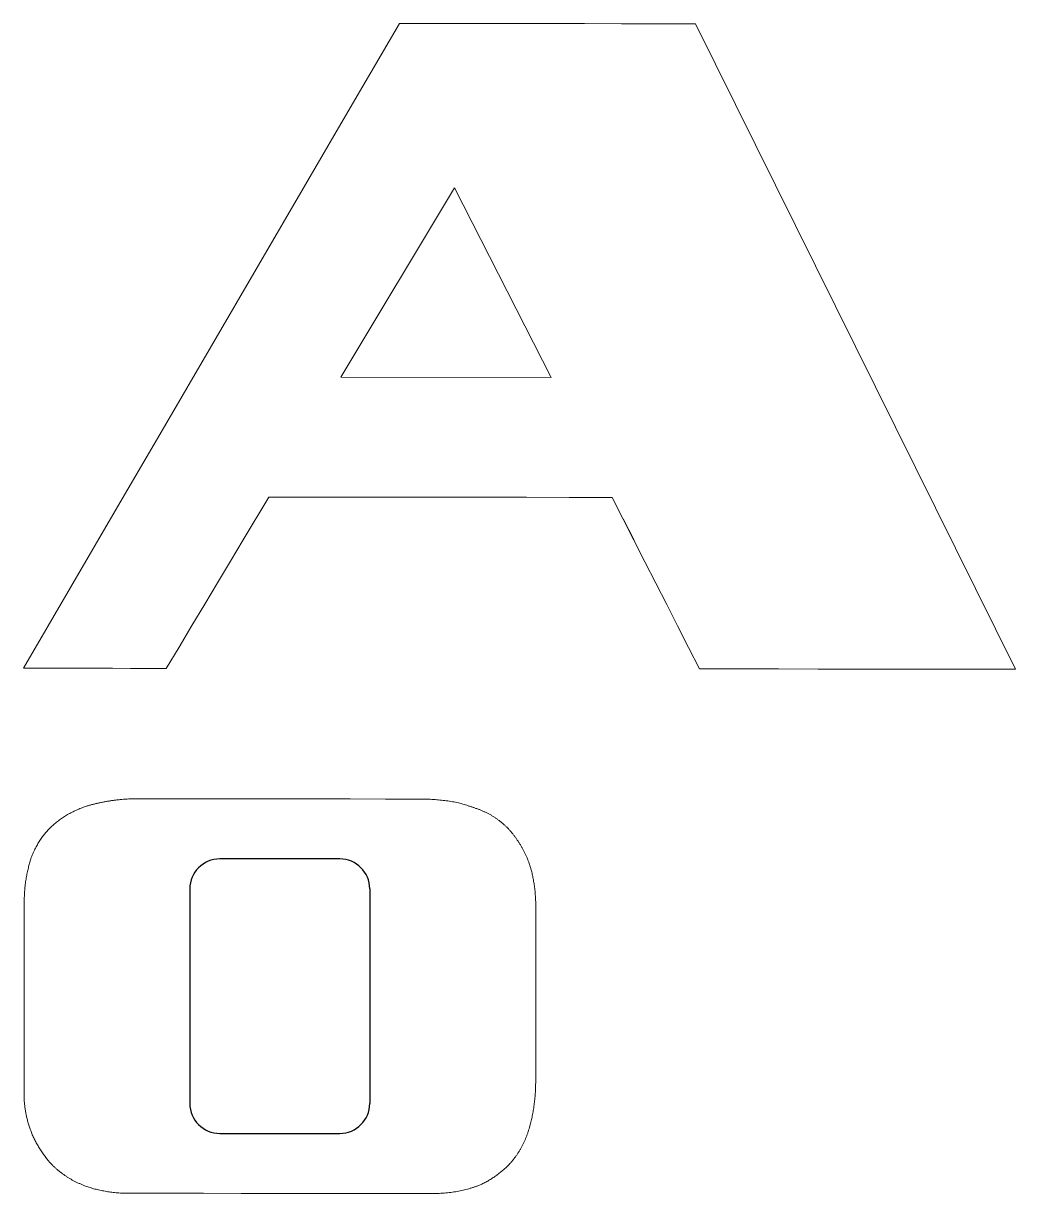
# Model space of a CAD drawing. Header units: millimetres. Extents: x -60 to 270204, y -80695 to 4986.
# Drawn here: x 1004.13 to 1042.15, y 709.09 to 753.92 of the extents above; entities that cross this region are included whole.
import ezdxf

# ---------------------------------------------------------------- set-up
doc = ezdxf.new("R2010")
doc.units = ezdxf.units.MM
doc.layers.add('\\M+3B7B9\\M+3C0CC\\M+3BEEE 1', color=7, linetype='Continuous')

msp = doc.modelspace()

# ---------------------------------------------------------------- linework, layer by layer
for p, q in [((1016.254, 721.91), (1011.659, 721.91)), ((1010.51, 720.761), (1010.51, 712.542)), ((1017.403, 720.761), (1017.403, 712.542)), ((1011.659, 711.393), (1016.254, 711.393))]:
    msp.add_line(p, q)
for centre, start, end in [((1011.659, 720.761), 90, 180), ((1016.254, 720.761), 0, 90), ((1011.659, 712.542), 180, 270), ((1016.254, 712.542), 270, 0)]:
    msp.add_arc(centre, 1.149, start, end)
at = {"layer": '\\M+3B7B9\\M+3C0CC\\M+3BEEE 1', "lineweight": 0}
for p, q in [((1018.541, 753.918), (1016.74, 750.831)), ((1019.958, 753.916), (1018.541, 753.918)), ((1021.376, 753.914), (1019.958, 753.916)), ((1022.793, 753.912), (1021.376, 753.914)), ((1024.21, 753.91), (1022.793, 753.912)), ((1025.628, 753.908), (1024.21, 753.91)), ((1027.045, 753.907), (1025.628, 753.908)), ((1028.462, 753.905), (1027.045, 753.907)), ((1029.88, 753.903), (1028.462, 753.905)), ((1031.413, 750.812), (1029.88, 753.903)), ((1016.74, 750.831), (1014.94, 747.743)), ((1032.947, 747.72), (1031.413, 750.812)), ((1014.94, 747.743), (1013.139, 744.656)), ((1016.3, 740.366), (1020.655, 747.624)), ((1020.655, 747.624), (1024.355, 740.356)), ((1034.481, 744.629), (1032.947, 747.72)), ((1013.139, 744.656), (1011.338, 741.569)), ((1036.016, 741.538), (1034.481, 744.629)), ((1011.338, 741.569), (1009.537, 738.481)), ((1037.55, 738.447), (1036.016, 741.538)), ((1016.3, 740.366), (1024.355, 740.356)), ((1009.537, 738.481), (1007.736, 735.394)), ((1039.083, 735.356), (1037.55, 738.447)), ((1012.559, 734.132), (1013.544, 735.773)), ((1013.544, 735.773), (1015.188, 735.771)), ((1015.188, 735.771), (1016.832, 735.77)), ((1016.832, 735.77), (1018.476, 735.768)), ((1018.476, 735.768), (1020.12, 735.766)), ((1020.12, 735.766), (1021.764, 735.764)), ((1021.764, 735.764), (1023.408, 735.762)), ((1023.408, 735.762), (1025.052, 735.76)), ((1025.052, 735.76), (1026.697, 735.759)), ((1026.697, 735.759), (1027.949, 733.295)), ((1007.736, 735.394), (1005.935, 732.307)), ((1040.617, 732.265), (1039.083, 735.356)), ((1027.114, 734.938), (1027.532, 734.117)), ((1012.067, 733.311), (1012.559, 734.132)), ((1011.575, 732.491), (1012.067, 733.311)), ((1027.949, 733.295), (1028.367, 732.474)), ((1005.935, 732.307), (1004.134, 729.219)), ((1011.083, 731.67), (1011.575, 732.491)), ((1028.367, 732.474), (1028.785, 731.654)), ((1042.151, 729.174), (1040.617, 732.265)), ((1010.591, 730.849), (1011.083, 731.67)), ((1028.785, 731.654), (1029.203, 730.833)), ((1010.098, 730.028), (1010.591, 730.849)), ((1029.203, 730.833), (1029.62, 730.012)), ((1009.606, 729.208), (1010.098, 730.028)), ((1029.62, 730.012), (1030.038, 729.191)), ((1004.134, 729.219), (1004.818, 729.218)), ((1004.818, 729.218), (1005.502, 729.217)), ((1005.502, 729.217), (1006.186, 729.216)), ((1006.186, 729.216), (1006.87, 729.214)), ((1006.87, 729.214), (1007.554, 729.212)), ((1007.554, 729.212), (1008.238, 729.211)), ((1008.238, 729.211), (1008.922, 729.209)), ((1008.922, 729.209), (1009.606, 729.208)), ((1030.038, 729.191), (1031.553, 729.189)), ((1031.553, 729.189), (1033.066, 729.186)), ((1033.066, 729.186), (1034.58, 729.184)), ((1034.58, 729.184), (1036.095, 729.182)), ((1036.095, 729.182), (1037.609, 729.18)), ((1037.609, 729.18), (1039.123, 729.178)), ((1039.123, 729.178), (1040.637, 729.176)), ((1040.637, 729.176), (1042.151, 729.174))]:
    msp.add_line(p, q, dxfattribs=at)
for points in [[(1006.884, 724.02), (1006.843, 724.01), (1006.803, 724), (1006.762, 723.989)], [(1007.007, 724.048), (1006.966, 724.039), (1006.925, 724.03), (1006.884, 724.02)], [(1007.131, 724.075), (1007.09, 724.067), (1007.048, 724.058), (1007.007, 724.048)], [(1007.515, 724.143), (1007.471, 724.136), (1007.428, 724.129), (1007.385, 724.122)], [(1007.646, 724.16), (1007.602, 724.155), (1007.559, 724.149), (1007.515, 724.143)], [(1007.777, 724.175), (1007.733, 724.171), (1007.689, 724.166), (1007.646, 724.16)], [(1007.908, 724.188), (1007.864, 724.184), (1007.821, 724.18), (1007.777, 724.175)], [(1008.038, 724.198), (1007.995, 724.195), (1007.951, 724.192), (1007.908, 724.188)], [(1008.429, 724.212), (1008.386, 724.212), (1008.342, 724.211), (1008.299, 724.21)], [(1008.558, 724.212), (1008.515, 724.213), (1008.472, 724.213), (1008.429, 724.212)], [(1009.907, 724.211), (1009.907, 724.211), (1008.558, 724.212), (1008.558, 724.212)], [(1011.257, 724.21), (1011.257, 724.21), (1009.907, 724.211), (1009.907, 724.211)], [(1012.607, 724.209), (1012.607, 724.209), (1011.257, 724.21), (1011.257, 724.21)], [(1013.957, 724.208), (1013.957, 724.208), (1012.607, 724.209), (1012.607, 724.209)], [(1015.307, 724.207), (1015.307, 724.207), (1013.957, 724.208), (1013.957, 724.208)], [(1016.656, 724.206), (1016.656, 724.206), (1015.307, 724.207), (1015.307, 724.207)], [(1018.006, 724.205), (1018.006, 724.205), (1016.656, 724.206), (1016.656, 724.206)], [(1019.356, 724.204), (1019.356, 724.204), (1018.006, 724.205), (1018.006, 724.205)], [(1019.725, 724.194), (1019.684, 724.196), (1019.644, 724.198), (1019.603, 724.2)], [(1019.847, 724.187), (1019.806, 724.189), (1019.766, 724.192), (1019.725, 724.194)], [(1019.969, 724.177), (1019.928, 724.181), (1019.888, 724.184), (1019.847, 724.187)], [(1020.091, 724.166), (1020.05, 724.17), (1020.01, 724.174), (1019.969, 724.177)], [(1020.458, 724.121), (1020.418, 724.127), (1020.379, 724.132), (1020.338, 724.137)], [(1020.576, 724.102), (1020.537, 724.109), (1020.498, 724.115), (1020.458, 724.121)], [(1020.69, 724.08), (1020.652, 724.088), (1020.614, 724.095), (1020.576, 724.102)], [(1021.022, 723.997), (1020.986, 724.008), (1020.95, 724.018), (1020.913, 724.028)], [(1021.128, 723.963), (1021.093, 723.975), (1021.058, 723.986), (1021.022, 723.997)], [(1005.747, 723.56), (1005.721, 723.544), (1005.695, 723.527), (1005.668, 723.509)], [(1005.827, 723.609), (1005.801, 723.594), (1005.774, 723.577), (1005.747, 723.56)], [(1005.913, 723.655), (1005.884, 723.64), (1005.856, 723.625), (1005.827, 723.609)], [(1005.999, 723.699), (1005.97, 723.685), (1005.941, 723.67), (1005.913, 723.655)], [(1006.085, 723.74), (1006.056, 723.727), (1006.027, 723.713), (1005.999, 723.699)], [(1006.171, 723.78), (1006.142, 723.767), (1006.113, 723.754), (1006.085, 723.74)], [(1006.258, 723.818), (1006.229, 723.805), (1006.2, 723.793), (1006.171, 723.78)], [(1006.521, 723.923), (1006.492, 723.912), (1006.462, 723.901), (1006.433, 723.889)], [(1006.641, 723.957), (1006.601, 723.946), (1006.561, 723.935), (1006.521, 723.923)], [(1006.762, 723.989), (1006.722, 723.979), (1006.681, 723.968), (1006.641, 723.957)], [(1021.233, 723.926), (1021.198, 723.939), (1021.163, 723.951), (1021.128, 723.963)], [(1021.342, 723.893), (1021.306, 723.905), (1021.269, 723.916), (1021.233, 723.926)], [(1021.659, 723.776), (1021.624, 723.79), (1021.59, 723.804), (1021.554, 723.818)], [(1021.761, 723.731), (1021.727, 723.746), (1021.693, 723.761), (1021.659, 723.776)], [(1022.064, 723.581), (1022.031, 723.599), (1021.997, 723.617), (1021.964, 723.634)], [(1022.159, 723.522), (1022.128, 723.543), (1022.096, 723.562), (1022.064, 723.581)], [(1005.163, 723.104), (1005.143, 723.084), (1005.122, 723.064), (1005.102, 723.043)], [(1005.226, 723.163), (1005.205, 723.144), (1005.184, 723.124), (1005.163, 723.104)], [(1005.44, 723.343), (1005.415, 723.324), (1005.391, 723.304), (1005.366, 723.285)], [(1005.668, 723.509), (1005.642, 723.492), (1005.616, 723.474), (1005.591, 723.456)], [(1022.427, 723.327), (1022.399, 723.35), (1022.369, 723.373), (1022.34, 723.395)], [(1022.513, 723.255), (1022.485, 723.28), (1022.456, 723.304), (1022.427, 723.327)], [(1022.595, 723.181), (1022.568, 723.206), (1022.54, 723.231), (1022.513, 723.255)], [(1022.677, 723.103), (1022.65, 723.129), (1022.623, 723.155), (1022.595, 723.181)], [(1022.756, 723.022), (1022.73, 723.049), (1022.703, 723.076), (1022.677, 723.103)], [(1004.818, 722.695), (1004.8, 722.67), (1004.783, 722.644), (1004.765, 722.618)], [(1004.872, 722.77), (1004.854, 722.745), (1004.836, 722.721), (1004.818, 722.695)], [(1004.928, 722.842), (1004.909, 722.818), (1004.891, 722.794), (1004.872, 722.77)], [(1004.985, 722.911), (1004.966, 722.888), (1004.947, 722.865), (1004.928, 722.842)], [(1005.043, 722.978), (1005.023, 722.956), (1005.004, 722.934), (1004.985, 722.911)], [(1005.102, 723.043), (1005.082, 723.022), (1005.062, 723), (1005.043, 722.978)], [(1022.821, 722.945), (1022.8, 722.971), (1022.778, 722.997), (1022.756, 723.022)], [(1022.886, 722.866), (1022.865, 722.893), (1022.843, 722.919), (1022.821, 722.945)], [(1022.949, 722.784), (1022.928, 722.812), (1022.907, 722.839), (1022.886, 722.866)], [(1023.011, 722.699), (1022.991, 722.728), (1022.97, 722.756), (1022.949, 722.784)], [(1023.072, 722.611), (1023.052, 722.641), (1023.032, 722.671), (1023.011, 722.699)], [(1023.244, 722.329), (1023.226, 722.362), (1023.207, 722.394), (1023.189, 722.426)], [(1023.299, 722.231), (1023.282, 722.265), (1023.263, 722.297), (1023.244, 722.329)], [(1023.352, 722.13), (1023.335, 722.165), (1023.318, 722.198), (1023.299, 722.231)], [(1004.419, 721.914), (1004.411, 721.886), (1004.402, 721.858), (1004.393, 721.83)], [(1004.456, 722.01), (1004.443, 721.978), (1004.431, 721.946), (1004.419, 721.914)], [(1023.4, 722.026), (1023.384, 722.062), (1023.368, 722.096), (1023.352, 722.13)], [(1023.527, 721.693), (1023.514, 721.732), (1023.501, 721.77), (1023.487, 721.808)], [(1023.565, 721.576), (1023.553, 721.615), (1023.54, 721.654), (1023.527, 721.693)], [(1023.601, 721.455), (1023.589, 721.496), (1023.577, 721.536), (1023.565, 721.576)], [(1023.622, 721.37), (1023.615, 721.399), (1023.608, 721.427), (1023.601, 721.455)], [(1023.641, 721.284), (1023.635, 721.313), (1023.628, 721.342), (1023.622, 721.37)], [(1004.244, 721.186), (1004.238, 721.152), (1004.232, 721.118), (1004.227, 721.084)], [(1004.263, 721.283), (1004.256, 721.251), (1004.25, 721.218), (1004.244, 721.186)], [(1023.659, 721.195), (1023.653, 721.225), (1023.647, 721.255), (1023.641, 721.284)], [(1004.17, 720.43), (1004.168, 720.392), (1004.168, 720.353), (1004.167, 720.313)], [(1023.741, 720.63), (1023.738, 720.662), (1023.736, 720.695), (1023.733, 720.727)], [(1023.748, 720.53), (1023.746, 720.563), (1023.743, 720.597), (1023.741, 720.63)], [(1023.755, 720.428), (1023.753, 720.462), (1023.75, 720.496), (1023.748, 720.53)], [(1004.167, 720.313), (1004.167, 720.313), (1004.166, 719.38), (1004.166, 719.38)], [(1023.77, 720.001), (1023.77, 720.038), (1023.77, 720.075), (1023.768, 720.111)], [(1023.771, 719.891), (1023.771, 719.928), (1023.771, 719.965), (1023.77, 720.001)], [(1023.77, 719.078), (1023.77, 719.078), (1023.771, 719.891), (1023.771, 719.891)], [(1004.166, 719.38), (1004.166, 719.38), (1004.166, 718.446), (1004.166, 718.446)], [(1023.769, 718.265), (1023.769, 718.265), (1023.77, 719.078), (1023.77, 719.078)], [(1004.166, 718.446), (1004.166, 718.446), (1004.165, 717.512), (1004.165, 717.512)], [(1023.768, 717.453), (1023.768, 717.453), (1023.769, 718.265), (1023.769, 718.265)], [(1004.165, 717.512), (1004.165, 717.512), (1004.164, 716.579), (1004.164, 716.579)], [(1023.767, 716.64), (1023.767, 716.64), (1023.768, 717.453), (1023.768, 717.453)], [(1004.164, 716.579), (1004.164, 716.579), (1004.164, 715.645), (1004.164, 715.645)], [(1023.766, 715.827), (1023.766, 715.827), (1023.767, 716.64), (1023.767, 716.64)], [(1004.164, 715.645), (1004.164, 715.645), (1004.163, 714.711), (1004.163, 714.711)], [(1023.765, 715.014), (1023.765, 715.014), (1023.766, 715.827), (1023.766, 715.827)], [(1004.163, 714.711), (1004.163, 714.711), (1004.162, 713.777), (1004.162, 713.777)], [(1023.764, 714.201), (1023.764, 714.201), (1023.765, 715.014), (1023.765, 715.014)], [(1023.763, 713.388), (1023.763, 713.388), (1023.764, 714.201), (1023.764, 714.201)], [(1004.162, 713.777), (1004.162, 713.777), (1004.162, 712.843), (1004.162, 712.843)], [(1023.759, 713.15), (1023.76, 713.189), (1023.761, 713.229), (1023.762, 713.269)], [(1023.762, 713.269), (1023.763, 713.308), (1023.763, 713.348), (1023.763, 713.388)], [(1004.162, 712.843), (1004.162, 712.819), (1004.162, 712.793), (1004.162, 712.768)], [(1023.753, 713.035), (1023.755, 713.073), (1023.757, 713.111), (1023.759, 713.15)], [(1004.162, 712.768), (1004.163, 712.743), (1004.164, 712.718), (1004.166, 712.693)], [(1004.166, 712.693), (1004.167, 712.668), (1004.168, 712.643), (1004.17, 712.617)], [(1004.194, 712.387), (1004.198, 712.361), (1004.201, 712.336), (1004.205, 712.31)], [(1023.702, 712.487), (1023.707, 712.522), (1023.711, 712.557), (1023.715, 712.592)], [(1023.715, 712.592), (1023.719, 712.627), (1023.723, 712.663), (1023.727, 712.699)], [(1004.205, 712.31), (1004.208, 712.283), (1004.212, 712.257), (1004.216, 712.23)], [(1004.216, 712.23), (1004.221, 712.204), (1004.226, 712.178), (1004.232, 712.151)], [(1004.232, 712.151), (1004.237, 712.125), (1004.242, 712.099), (1004.248, 712.072)], [(1004.248, 712.072), (1004.254, 712.046), (1004.26, 712.019), (1004.267, 711.992)], [(1004.267, 711.992), (1004.273, 711.966), (1004.28, 711.939), (1004.287, 711.912)], [(1004.287, 711.912), (1004.293, 711.886), (1004.301, 711.859), (1004.308, 711.832)], [(1023.654, 712.172), (1023.66, 712.207), (1023.666, 712.241), (1023.672, 712.276)], [(1004.308, 711.832), (1004.316, 711.805), (1004.324, 711.779), (1004.332, 711.752)], [(1004.332, 711.752), (1004.34, 711.725), (1004.348, 711.699), (1004.357, 711.672)], [(1004.357, 711.672), (1004.366, 711.645), (1004.375, 711.619), (1004.384, 711.592)], [(1004.384, 711.592), (1004.393, 711.565), (1004.403, 711.537), (1004.413, 711.51)], [(1004.413, 711.51), (1004.423, 711.482), (1004.433, 711.455), (1004.443, 711.428)], [(1023.476, 711.461), (1023.487, 711.497), (1023.498, 711.533), (1023.508, 711.57)], [(1023.508, 711.57), (1023.518, 711.607), (1023.527, 711.644), (1023.535, 711.681)], [(1023.535, 711.681), (1023.545, 711.713), (1023.554, 711.744), (1023.563, 711.776)], [(1004.443, 711.428), (1004.454, 711.4), (1004.465, 711.373), (1004.476, 711.346)], [(1004.476, 711.346), (1004.487, 711.319), (1004.499, 711.292), (1004.511, 711.266)], [(1004.511, 711.266), (1004.523, 711.239), (1004.536, 711.212), (1004.548, 711.186)], [(1004.548, 711.186), (1004.561, 711.16), (1004.574, 711.134), (1004.588, 711.108)], [(1004.588, 711.108), (1004.601, 711.081), (1004.614, 711.055), (1004.629, 711.029)], [(1004.629, 711.029), (1004.643, 711.003), (1004.657, 710.977), (1004.672, 710.952)], [(1023.356, 711.144), (1023.371, 711.178), (1023.386, 711.212), (1023.4, 711.247)], [(1004.672, 710.952), (1004.687, 710.926), (1004.702, 710.901), (1004.718, 710.875)], [(1004.718, 710.875), (1004.733, 710.85), (1004.749, 710.825), (1004.765, 710.8)], [(1004.765, 710.8), (1004.781, 710.775), (1004.797, 710.75), (1004.813, 710.725)], [(1004.813, 710.725), (1004.829, 710.7), (1004.846, 710.676), (1004.863, 710.652)], [(1004.863, 710.652), (1004.879, 710.627), (1004.896, 710.603), (1004.913, 710.579)], [(1022.973, 710.479), (1022.994, 710.507), (1023.015, 710.536), (1023.035, 710.566)], [(1023.153, 710.749), (1023.172, 710.78), (1023.19, 710.812), (1023.208, 710.844)], [(1023.208, 710.844), (1023.226, 710.877), (1023.243, 710.909), (1023.26, 710.942)], [(1005.017, 710.439), (1005.034, 710.416), (1005.052, 710.393), (1005.07, 710.371)], [(1005.07, 710.371), (1005.093, 710.344), (1005.116, 710.318), (1005.139, 710.292)], [(1005.287, 710.139), (1005.313, 710.115), (1005.339, 710.091), (1005.365, 710.067)], [(1022.587, 710.051), (1022.627, 710.088), (1022.667, 710.126), (1022.706, 710.166)], [(1022.706, 710.166), (1022.73, 710.189), (1022.752, 710.213), (1022.775, 710.238)], [(1022.775, 710.238), (1022.798, 710.263), (1022.821, 710.289), (1022.843, 710.315)], [(1022.843, 710.315), (1022.865, 710.341), (1022.887, 710.368), (1022.909, 710.395)], [(1022.909, 710.395), (1022.93, 710.422), (1022.952, 710.45), (1022.973, 710.479)], [(1005.365, 710.067), (1005.392, 710.042), (1005.419, 710.019), (1005.446, 709.996)], [(1005.615, 709.862), (1005.644, 709.841), (1005.674, 709.82), (1005.704, 709.799)], [(1005.704, 709.799), (1005.733, 709.778), (1005.763, 709.758), (1005.793, 709.738)], [(1005.793, 709.738), (1005.824, 709.718), (1005.855, 709.699), (1005.887, 709.68)], [(1005.887, 709.68), (1005.918, 709.66), (1005.95, 709.642), (1005.983, 709.623)], [(1022.202, 709.745), (1022.247, 709.776), (1022.291, 709.808), (1022.335, 709.841)], [(1022.335, 709.841), (1022.378, 709.874), (1022.421, 709.908), (1022.463, 709.943)], [(1022.463, 709.943), (1022.505, 709.978), (1022.546, 710.014), (1022.587, 710.051)], [(1005.983, 709.623), (1006.016, 709.605), (1006.049, 709.586), (1006.083, 709.569)], [(1006.083, 709.569), (1006.117, 709.552), (1006.151, 709.534), (1006.186, 709.518)], [(1006.398, 709.423), (1006.435, 709.408), (1006.471, 709.393), (1006.508, 709.379)], [(1006.508, 709.379), (1006.537, 709.369), (1006.567, 709.358), (1006.597, 709.348)], [(1020.865, 709.191), (1020.903, 709.2), (1020.941, 709.209), (1020.979, 709.218)], [(1020.979, 709.218), (1021.017, 709.226), (1021.054, 709.236), (1021.091, 709.245)], [(1021.311, 709.308), (1021.347, 709.319), (1021.383, 709.331), (1021.418, 709.343)], [(1021.418, 709.343), (1021.454, 709.355), (1021.49, 709.367), (1021.525, 709.379)], [(1021.525, 709.379), (1021.56, 709.392), (1021.595, 709.405), (1021.63, 709.419)], [(1021.63, 709.419), (1021.681, 709.442), (1021.731, 709.467), (1021.78, 709.492)], [(1007.164, 709.198), (1007.197, 709.192), (1007.231, 709.186), (1007.265, 709.18)], [(1007.265, 709.18), (1007.299, 709.174), (1007.333, 709.168), (1007.367, 709.162)], [(1007.367, 709.162), (1007.402, 709.156), (1007.436, 709.151), (1007.471, 709.146)], [(1007.471, 709.146), (1007.507, 709.141), (1007.542, 709.136), (1007.577, 709.132)], [(1007.577, 709.132), (1007.613, 709.128), (1007.649, 709.124), (1007.686, 709.121)], [(1007.686, 709.121), (1007.722, 709.117), (1007.759, 709.114), (1007.795, 709.112)], [(1008.021, 709.102), (1008.058, 709.102), (1008.097, 709.102), (1008.135, 709.102)], [(1008.135, 709.102), (1008.135, 709.102), (1009.583, 709.1), (1009.583, 709.1)], [(1009.583, 709.1), (1009.583, 709.1), (1011.031, 709.099), (1011.031, 709.099)], [(1011.031, 709.099), (1011.031, 709.099), (1012.48, 709.097), (1012.48, 709.097)], [(1012.48, 709.097), (1012.48, 709.097), (1013.928, 709.095), (1013.928, 709.095)], [(1013.928, 709.095), (1013.928, 709.095), (1015.376, 709.093), (1015.376, 709.093)], [(1015.376, 709.093), (1015.376, 709.093), (1016.824, 709.092), (1016.824, 709.092)], [(1016.824, 709.092), (1016.824, 709.092), (1018.273, 709.09), (1018.273, 709.09)], [(1018.273, 709.09), (1018.273, 709.09), (1019.721, 709.089), (1019.721, 709.089)], [(1019.721, 709.089), (1019.767, 709.089), (1019.813, 709.089), (1019.859, 709.09)], [(1020.127, 709.1), (1020.171, 709.102), (1020.214, 709.105), (1020.257, 709.108)], [(1020.257, 709.108), (1020.299, 709.112), (1020.342, 709.115), (1020.384, 709.119)], [(1020.384, 709.119), (1020.426, 709.123), (1020.467, 709.128), (1020.508, 709.133)], [(1020.508, 709.133), (1020.55, 709.138), (1020.59, 709.144), (1020.63, 709.15)], [(1020.63, 709.15), (1020.67, 709.155), (1020.71, 709.161), (1020.75, 709.168)], [(1020.75, 709.168), (1020.789, 709.176), (1020.827, 709.184), (1020.865, 709.191)]]:
    msp.add_open_spline(points, degree=3, dxfattribs=at)
for points, knots in [([(1007.385, 724.122), (1007.342, 724.115), (1007.3, 724.107), (1007.258, 724.099), (1007.215, 724.092), (1007.173, 724.084), (1007.131, 724.075)], [214, 214, 214, 214, 215, 215, 215, 216, 216, 216, 216]), ([(1008.299, 724.21), (1008.256, 724.209), (1008.213, 724.208), (1008.169, 724.206), (1008.126, 724.204), (1008.082, 724.201), (1008.038, 724.198)], [207, 207, 207, 207, 208, 208, 208, 209, 209, 209, 209]), ([(1019.603, 724.2), (1019.562, 724.201), (1019.521, 724.202), (1019.48, 724.203), (1019.439, 724.204), (1019.397, 724.204), (1019.356, 724.204)], [195, 195, 195, 195, 196, 196, 196, 197, 197, 197, 197]), ([(1020.338, 724.137), (1020.297, 724.143), (1020.255, 724.148), (1020.214, 724.153), (1020.173, 724.157), (1020.132, 724.162), (1020.091, 724.166)], [189, 189, 189, 189, 190, 190, 190, 191, 191, 191, 191]), ([(1020.913, 724.028), (1020.877, 724.038), (1020.84, 724.047), (1020.803, 724.056), (1020.766, 724.064), (1020.728, 724.073), (1020.69, 724.08)], [184, 184, 184, 184, 185, 185, 185, 186, 186, 186, 186]), ([(1006.433, 723.889), (1006.404, 723.878), (1006.375, 723.866), (1006.345, 723.854), (1006.316, 723.842), (1006.287, 723.83), (1006.258, 723.818)], [222, 222, 222, 222, 223, 223, 223, 224, 224, 224, 224]), ([(1021.554, 723.818), (1021.52, 723.831), (1021.484, 723.845), (1021.449, 723.857), (1021.414, 723.869), (1021.378, 723.881), (1021.342, 723.893)], [178, 178, 178, 178, 179, 179, 179, 180, 180, 180, 180]), ([(1021.964, 723.634), (1021.93, 723.651), (1021.897, 723.668), (1021.863, 723.684), (1021.83, 723.7), (1021.795, 723.716), (1021.761, 723.731)], [174, 174, 174, 174, 175, 175, 175, 176, 176, 176, 176]), ([(1005.366, 723.285), (1005.342, 723.264), (1005.319, 723.245), (1005.296, 723.224), (1005.272, 723.204), (1005.249, 723.184), (1005.226, 723.163)], [235, 235, 235, 235, 236, 236, 236, 237, 237, 237, 237]), ([(1005.591, 723.456), (1005.565, 723.438), (1005.539, 723.42), (1005.514, 723.401), (1005.49, 723.382), (1005.464, 723.363), (1005.44, 723.343)], [232, 232, 232, 232, 233, 233, 233, 234, 234, 234, 234]), ([(1022.34, 723.395), (1022.31, 723.418), (1022.281, 723.439), (1022.251, 723.46), (1022.221, 723.481), (1022.19, 723.502), (1022.159, 723.522)], [170, 170, 170, 170, 171, 171, 171, 172, 172, 172, 172]), ([(1004.622, 722.369), (1004.607, 722.341), (1004.593, 722.312), (1004.578, 722.283), (1004.563, 722.254), (1004.549, 722.225), (1004.535, 722.195)], [248, 248, 248, 248, 249, 249, 249, 250, 250, 250, 250]), ([(1004.765, 722.618), (1004.749, 722.592), (1004.733, 722.564), (1004.717, 722.537), (1004.7, 722.51), (1004.684, 722.482), (1004.669, 722.454), (1004.653, 722.426), (1004.638, 722.398), (1004.622, 722.369)], [245, 245, 245, 245, 246, 246, 246, 247, 247, 247, 248, 248, 248, 248]), ([(1023.189, 722.426), (1023.17, 722.458), (1023.151, 722.489), (1023.131, 722.52), (1023.112, 722.551), (1023.092, 722.582), (1023.072, 722.611)], [158, 158, 158, 158, 159, 159, 159, 160, 160, 160, 160]), ([(1004.393, 721.83), (1004.385, 721.801), (1004.377, 721.772), (1004.369, 721.743), (1004.361, 721.714), (1004.353, 721.684), (1004.346, 721.655)], [254, 254, 254, 254, 255, 255, 255, 256, 256, 256, 256]), ([(1004.535, 722.195), (1004.521, 722.164), (1004.507, 722.134), (1004.494, 722.103), (1004.481, 722.073), (1004.468, 722.042), (1004.456, 722.01)], [250, 250, 250, 250, 251, 251, 251, 252, 252, 252, 252]), ([(1023.487, 721.808), (1023.474, 721.845), (1023.46, 721.882), (1023.445, 721.919), (1023.43, 721.955), (1023.415, 721.991), (1023.4, 722.026)], [152, 152, 152, 152, 153, 153, 153, 154, 154, 154, 154]), ([(1004.303, 721.473), (1004.295, 721.441), (1004.289, 721.41), (1004.282, 721.379), (1004.275, 721.347), (1004.269, 721.315), (1004.263, 721.283)], [258, 258, 258, 258, 259, 259, 259, 260, 260, 260, 260]), ([(1004.346, 721.655), (1004.338, 721.625), (1004.331, 721.595), (1004.324, 721.564), (1004.316, 721.534), (1004.309, 721.503), (1004.303, 721.473)], [256, 256, 256, 256, 257, 257, 257, 258, 258, 258, 258]), ([(1004.199, 720.875), (1004.196, 720.839), (1004.192, 720.803), (1004.189, 720.767), (1004.186, 720.731), (1004.183, 720.694), (1004.181, 720.658)], [264, 264, 264, 264, 265, 265, 265, 266, 266, 266, 266]), ([(1004.227, 721.084), (1004.221, 721.05), (1004.217, 721.015), (1004.212, 720.981), (1004.207, 720.946), (1004.203, 720.911), (1004.199, 720.875)], [262, 262, 262, 262, 263, 263, 263, 264, 264, 264, 264]), ([(1023.706, 720.918), (1023.702, 720.95), (1023.697, 720.981), (1023.692, 721.012), (1023.687, 721.043), (1023.681, 721.074), (1023.676, 721.105), (1023.671, 721.135), (1023.665, 721.165), (1023.659, 721.195)], [143, 143, 143, 143, 144, 144, 144, 145, 145, 145, 146, 146, 146, 146]), ([(1023.733, 720.727), (1023.729, 720.76), (1023.725, 720.791), (1023.72, 720.823), (1023.716, 720.856), (1023.711, 720.887), (1023.706, 720.918)], [141, 141, 141, 141, 142, 142, 142, 143, 143, 143, 143]), ([(1004.181, 720.658), (1004.178, 720.62), (1004.176, 720.583), (1004.174, 720.545), (1004.172, 720.507), (1004.171, 720.469), (1004.17, 720.43)], [266, 266, 266, 266, 267, 267, 267, 268, 268, 268, 268]), ([(1023.768, 720.111), (1023.767, 720.147), (1023.767, 720.183), (1023.765, 720.218), (1023.763, 720.254), (1023.762, 720.289), (1023.76, 720.324), (1023.759, 720.359), (1023.757, 720.394), (1023.755, 720.428)], [135, 135, 135, 135, 136, 136, 136, 137, 137, 137, 138, 138, 138, 138]), ([(1023.727, 712.699), (1023.731, 712.735), (1023.734, 712.772), (1023.737, 712.809), (1023.74, 712.846), (1023.743, 712.883), (1023.746, 712.921), (1023.749, 712.958), (1023.751, 712.996), (1023.753, 713.035)], [119, 119, 119, 119, 120, 120, 120, 121, 121, 121, 122, 122, 122, 122]), ([(1004.17, 712.617), (1004.172, 712.592), (1004.174, 712.567), (1004.177, 712.541), (1004.179, 712.515), (1004.182, 712.49), (1004.185, 712.464), (1004.187, 712.439), (1004.191, 712.413), (1004.194, 712.387)], [0, 0, 0, 0, 1, 1, 1, 2, 2, 2, 3, 3, 3, 3]), ([(1023.672, 712.276), (1023.678, 712.31), (1023.683, 712.345), (1023.688, 712.38), (1023.693, 712.416), (1023.698, 712.451), (1023.702, 712.487)], [115, 115, 115, 115, 116, 116, 116, 117, 117, 117, 117]), ([(1023.563, 711.776), (1023.572, 711.808), (1023.58, 711.841), (1023.588, 711.873), (1023.597, 711.905), (1023.605, 711.938), (1023.612, 711.971)], [110, 110, 110, 110, 111, 111, 111, 112, 112, 112, 112]), ([(1023.612, 711.971), (1023.62, 712.004), (1023.627, 712.037), (1023.634, 712.071), (1023.641, 712.105), (1023.648, 712.138), (1023.654, 712.172)], [112, 112, 112, 112, 113, 113, 113, 114, 114, 114, 114]), ([(1023.4, 711.247), (1023.413, 711.282), (1023.427, 711.317), (1023.44, 711.353), (1023.452, 711.389), (1023.465, 711.425), (1023.476, 711.461)], [105, 105, 105, 105, 106, 106, 106, 107, 107, 107, 107]), ([(1023.26, 710.942), (1023.277, 710.975), (1023.293, 711.008), (1023.309, 711.042), (1023.326, 711.075), (1023.341, 711.11), (1023.356, 711.144)], [102, 102, 102, 102, 103, 103, 103, 104, 104, 104, 104]), ([(1004.913, 710.579), (1004.93, 710.555), (1004.947, 710.532), (1004.965, 710.508), (1004.982, 710.485), (1005, 710.462), (1005.017, 710.439)], [26, 26, 26, 26, 27, 27, 27, 28, 28, 28, 28]), ([(1023.035, 710.566), (1023.055, 710.595), (1023.075, 710.625), (1023.095, 710.656), (1023.114, 710.686), (1023.134, 710.717), (1023.153, 710.749)], [98, 98, 98, 98, 99, 99, 99, 100, 100, 100, 100]), ([(1005.139, 710.292), (1005.163, 710.266), (1005.187, 710.24), (1005.212, 710.215), (1005.236, 710.189), (1005.262, 710.164), (1005.287, 710.139)], [30, 30, 30, 30, 31, 31, 31, 32, 32, 32, 32]), ([(1005.446, 709.996), (1005.473, 709.973), (1005.501, 709.95), (1005.53, 709.928), (1005.558, 709.906), (1005.587, 709.884), (1005.615, 709.862)], [34, 34, 34, 34, 35, 35, 35, 36, 36, 36, 36]), ([(1021.78, 709.492), (1021.829, 709.517), (1021.877, 709.543), (1021.925, 709.57), (1021.973, 709.598), (1022.019, 709.625), (1022.066, 709.655), (1022.112, 709.684), (1022.158, 709.714), (1022.202, 709.745)], [86, 86, 86, 86, 87, 87, 87, 88, 88, 88, 89, 89, 89, 89]), ([(1006.186, 709.518), (1006.221, 709.501), (1006.256, 709.484), (1006.291, 709.469), (1006.326, 709.453), (1006.362, 709.437), (1006.398, 709.423)], [42, 42, 42, 42, 43, 43, 43, 44, 44, 44, 44]), ([(1006.597, 709.348), (1006.627, 709.338), (1006.657, 709.328), (1006.687, 709.318), (1006.718, 709.309), (1006.749, 709.299), (1006.779, 709.29)], [46, 46, 46, 46, 47, 47, 47, 48, 48, 48, 48]), ([(1006.779, 709.29), (1006.811, 709.281), (1006.842, 709.273), (1006.873, 709.264), (1006.905, 709.256), (1006.937, 709.248), (1006.969, 709.24)], [48, 48, 48, 48, 49, 49, 49, 50, 50, 50, 50]), ([(1006.969, 709.24), (1007.001, 709.233), (1007.033, 709.226), (1007.066, 709.218), (1007.098, 709.211), (1007.131, 709.205), (1007.164, 709.198)], [50, 50, 50, 50, 51, 51, 51, 52, 52, 52, 52]), ([(1021.091, 709.245), (1021.128, 709.255), (1021.165, 709.265), (1021.201, 709.275), (1021.238, 709.286), (1021.275, 709.296), (1021.311, 709.308)], [80, 80, 80, 80, 81, 81, 81, 82, 82, 82, 82]), ([(1007.795, 709.112), (1007.833, 709.109), (1007.87, 709.107), (1007.907, 709.106), (1007.945, 709.104), (1007.983, 709.103), (1008.021, 709.102)], [58, 58, 58, 58, 59, 59, 59, 60, 60, 60, 60]), ([(1019.859, 709.09), (1019.905, 709.091), (1019.95, 709.092), (1019.995, 709.093), (1020.039, 709.095), (1020.083, 709.097), (1020.127, 709.1)], [70, 70, 70, 70, 71, 71, 71, 72, 72, 72, 72])]:
    msp.add_open_spline(points, degree=3, knots=knots, dxfattribs=at)

doc.saveas('drawing.dxf')
